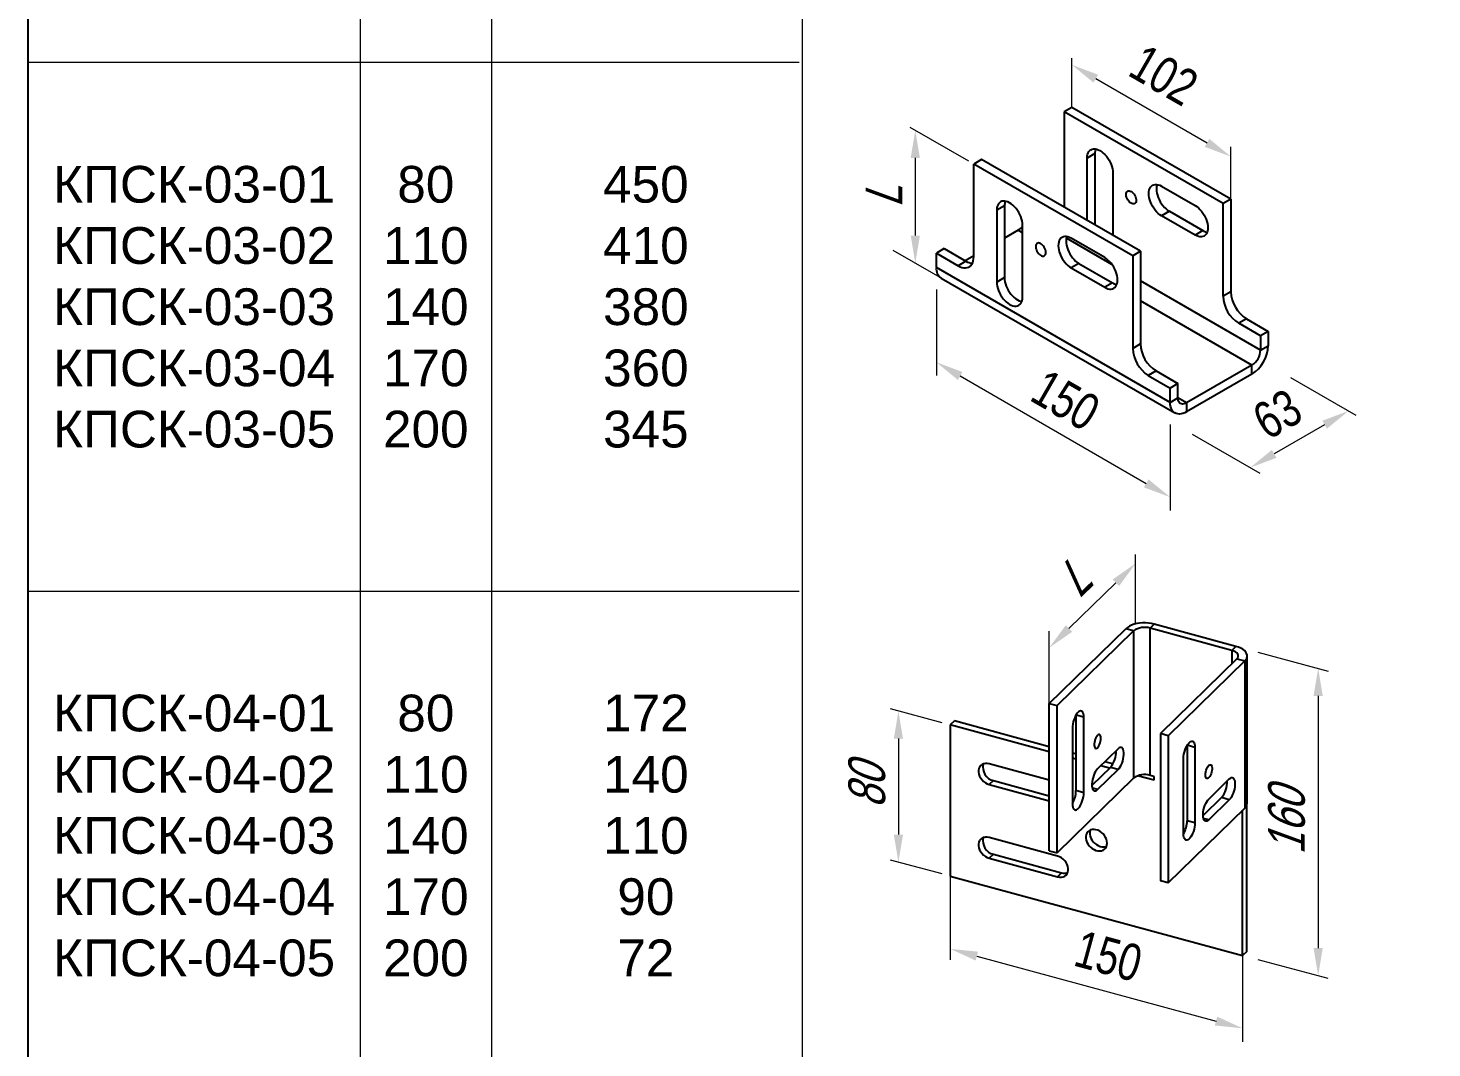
# Model space of a CAD drawing. Extents: x -37 to 4620, y -49 to 348.
# Drawn here: x 2540 to 2635.6, y 131.7 to 201.2 of the extents above; entities that cross this region are included whole.
import ezdxf

# ---------------------------------------------------------------- set-up
doc = ezdxf.new("R2010")
doc.units = 0
doc.header["$LTSCALE"] = 5
for name, color, linetype, lineweight in [('Dimentions', 5, 'CONTINUOUS', 15), ('Кронштейны', 7, 'CONTINUOUS', 15), ('Рамки', 1, 'CONTINUOUS', 15), ('Текстовый', 7, 'CONTINUOUS', 9)]:
    doc.layers.add(name, color=color, linetype=linetype, lineweight=lineweight)
doc.layers.add('Скрытые', color=14, linetype='CONTINUOUS', plot=False)
doc.styles.add('Каталожный', font='arial.ttf', dxfattribs={"height": 2.5})
doc.styles.add('наклон 30', font='russ.shx', dxfattribs={"width": 0.8, "oblique": 30, "height": 2.5})

msp = doc.modelspace()

# ---------------------------------------------------------------- linework, layer by layer
at = {"layer": 'Dimentions', "ltscale": 50}
for p, q in [((2611.05, 195.779), (2611.05, 199.126)), ((2612.674, 197.738), (2620.245, 193.368)), ((2604.024, 192.12), (2600.044, 194.418)), ((2600.388, 192.344), (2600.388, 187.052)), ((2602.868, 183.745), (2598.888, 186.043)), ((2601.822, 183.383), (2601.822, 177.516)), ((2603.446, 177.494), (2616.108, 170.184)), ((2625.915, 177.399), (2630.362, 174.831)), ((2617.732, 174.199), (2617.732, 168.346)), ((2628.25, 174.176), (2624.816, 172.193)), ((2619.232, 173.542), (2623.834, 170.885)), ((2615.381, 160.611), (2615.381, 165.332)), ((2614.044, 163.419), (2610.847, 160.299)), ((2609.505, 154.006), (2609.505, 160.122)), ((2623.712, 158.683), (2628.495, 157.401)), ((2602.227, 153.879), (2598.699, 154.824)), ((2627.808, 155.711), (2627.808, 138.539)), ((2599.239, 152.804), (2599.239, 146.268)), ((2602.227, 143.593), (2598.699, 144.538)), ((2602.768, 144.197), (2602.768, 137.745)), ((2622.667, 138.789), (2622.667, 132.153)), ((2604.577, 137.995), (2620.858, 133.57)), ((2623.712, 137.761), (2628.471, 136.486))]:
    msp.add_line(p, q, dxfattribs=at)
for points in [[(2612.83, 198.009), (2612.518, 197.468), (2611.05, 198.676)], [(2600.075, 192.344), (2600.7, 192.344), (2600.388, 194.219)], [(2620.401, 193.638), (2620.089, 193.097), (2621.869, 192.43)], [(2600.075, 187.052), (2600.7, 187.052), (2600.388, 185.177)], [(2603.602, 177.764), (2603.29, 177.223), (2601.822, 178.431)], [(2628.094, 174.446), (2628.407, 173.905), (2629.874, 175.113)], [(2616.265, 170.454), (2615.952, 169.913), (2617.732, 169.246)], [(2613.825, 163.643), (2614.262, 163.195), (2615.385, 164.729)], [(2610.629, 160.522), (2611.065, 160.075), (2609.505, 158.989)], [(2627.495, 155.711), (2628.12, 155.711), (2627.808, 157.586)], [(2598.927, 152.804), (2599.552, 152.804), (2599.239, 154.679)], [(2598.927, 146.268), (2599.552, 146.268), (2599.239, 144.393)], [(2604.659, 138.297), (2604.495, 137.694), (2602.768, 138.487)], [(2627.495, 138.539), (2628.12, 138.539), (2627.808, 136.664)], [(2620.94, 133.872), (2620.776, 133.269), (2622.667, 133.079)]]:
    msp.add_solid(points, dxfattribs=at)
at = {"layer": 'Кронштейны', "color": 7, "linetype": 'Continuous', "lineweight": 25}
for p, q in [((2611.05, 195.779), (2610.52, 195.473)), ((2610.52, 195.473), (2610.52, 189.165)), ((2621.339, 189.227), (2610.52, 195.473)), ((2621.869, 189.533), (2611.05, 195.779)), ((2604.898, 192.227), (2604.368, 191.921)), ((2615.717, 185.982), (2604.898, 192.227)), ((2612.615, 192.64), (2612.084, 192.334)), ((2612.084, 188.079), (2612.084, 192.334)), ((2612.615, 192.64), (2612.615, 187.773)), ((2604.368, 185.613), (2604.368, 191.921)), ((2615.187, 185.676), (2604.368, 191.921)), ((2613.834, 191.324), (2613.834, 187.069)), ((2617.149, 190.421), (2619.429, 189.104)), ((2621.869, 189.533), (2621.339, 189.227)), ((2621.339, 182.919), (2621.339, 189.227)), ((2621.869, 189.533), (2621.869, 183.225)), ((2606.463, 189.089), (2605.932, 188.783)), ((2605.932, 188.783), (2605.932, 183.884)), ((2606.463, 189.089), (2606.463, 184.19)), ((2617.679, 188.706), (2617.149, 188.4)), ((2619.429, 187.083), (2617.149, 188.4)), ((2617.679, 188.706), (2619.96, 187.39)), ((2607.387, 187.417), (2606.463, 186.884)), ((2607.683, 187.246), (2607.387, 187.417)), ((2607.683, 182.873), (2607.683, 187.773)), ((2619.96, 187.39), (2619.429, 187.083)), ((2613.776, 185.085), (2610.673, 186.877)), ((2613.278, 185.553), (2610.997, 186.87)), ((2602.353, 186.164), (2601.822, 185.858)), ((2601.822, 184.883), (2601.822, 185.858)), ((2601.822, 185.858), (2603.307, 185.001)), ((2602.353, 186.164), (2603.838, 185.307)), ((2604.368, 185.674), (2603.785, 185.338)), ((2615.717, 185.982), (2615.187, 185.676)), ((2615.187, 185.676), (2615.187, 179.368)), ((2615.717, 185.982), (2615.717, 179.674)), ((2617.732, 175.699), (2601.822, 184.883)), ((2603.838, 185.307), (2603.307, 185.001)), ((2611.527, 185.155), (2610.997, 184.849)), ((2610.997, 184.849), (2613.278, 183.532)), ((2611.527, 185.155), (2613.808, 183.838)), ((2602.15, 184.159), (2618.06, 174.975)), ((2606.463, 184.19), (2605.932, 183.884)), ((2613.808, 183.838), (2613.278, 183.532)), ((2623.884, 179.25), (2615.717, 183.965)), ((2623.297, 178.232), (2615.717, 182.608)), ((2621.869, 183.225), (2621.339, 182.919)), ((2622.93, 181.388), (2622.399, 181.082)), ((2623.884, 180.225), (2622.399, 181.082)), ((2622.93, 181.388), (2624.414, 180.531)), ((2615.717, 179.674), (2615.187, 179.368)), ((2624.414, 180.531), (2623.884, 180.225)), ((2623.884, 180.225), (2623.884, 179.25)), ((2624.414, 180.531), (2624.414, 179.556)), ((2623.884, 179.25), (2624.414, 179.556)), ((2616.778, 177.837), (2616.247, 177.531)), ((2616.778, 177.837), (2618.263, 176.98)), ((2623.297, 178.232), (2618.85, 175.665)), ((2623.297, 177.62), (2623.297, 178.232)), ((2616.247, 177.531), (2617.732, 176.674)), ((2618.263, 176.98), (2617.732, 176.674)), ((2618.263, 176.005), (2618.263, 176.98)), ((2623.297, 177.62), (2618.85, 175.053)), ((2617.732, 175.699), (2617.732, 176.674)), ((2617.732, 175.699), (2618.263, 176.005)), ((2618.85, 175.665), (2618.263, 176.005)), ((2618.85, 175.665), (2618.85, 175.053)), ((2616.371, 160.323), (2616.651, 160.596)), ((2622.212, 159.085), (2616.651, 160.596)), ((2609.505, 155.201), (2614.718, 160.288)), ((2610.036, 155.057), (2615.248, 160.144)), ((2615.248, 160.144), (2614.718, 160.288)), ((2615.248, 160.144), (2615.248, 150.115)), ((2616.371, 150.294), (2616.371, 160.323)), ((2621.932, 158.812), (2616.371, 160.323)), ((2621.932, 158.812), (2622.212, 159.085)), ((2621.932, 158.812), (2621.932, 157.894)), ((2622.279, 158.233), (2617.067, 153.146)), ((2622.81, 158.089), (2617.597, 153.001)), ((2622.279, 158.233), (2622.81, 158.089)), ((2622.81, 158.089), (2622.81, 148.06)), ((2622.975, 148.404), (2622.975, 158.433)), ((2609.505, 155.201), (2610.036, 155.057)), ((2609.505, 145.172), (2609.505, 155.201)), ((2610.036, 145.028), (2610.036, 155.057)), ((2603.048, 154.007), (2602.768, 153.734)), ((2609.505, 152.252), (2603.048, 154.007)), ((2611.325, 154.398), (2611.325, 149.263)), ((2611.856, 154.262), (2611.329, 154.405)), ((2611.856, 149.119), (2611.856, 154.262)), ((2602.768, 153.734), (2602.768, 143.448)), ((2609.505, 151.903), (2602.768, 153.734)), ((2611.086, 153.51), (2611.086, 148.367)), ((2617.597, 153.001), (2617.067, 153.146)), ((2617.067, 153.146), (2617.067, 143.117)), ((2617.597, 153.001), (2617.597, 142.973)), ((2614.198, 152.112), (2612.798, 150.745)), ((2618.887, 152.343), (2618.887, 147.208)), ((2619.418, 152.206), (2618.891, 152.35)), ((2619.418, 152.206), (2619.418, 147.063)), ((2609.505, 149.974), (2605.421, 151.084)), ((2611.325, 151.758), (2611.086, 151.823)), ((2611.325, 151.408), (2611.086, 151.473)), ((2613.835, 151.076), (2613.288, 151.224)), ((2618.648, 146.312), (2618.648, 151.455)), ((2615.248, 150.115), (2610.036, 145.028)), ((2613.667, 150.842), (2612.414, 149.618)), ((2612.798, 149.331), (2614.198, 150.698)), ((2613.611, 150.787), (2613.008, 150.951)), ((2614.198, 150.698), (2613.667, 150.842)), ((2616.636, 149.965), (2615.516, 150.269)), ((2616.636, 150.222), (2616.371, 150.294)), ((2616.636, 149.965), (2616.636, 150.222)), ((2620.36, 148.69), (2621.76, 150.057)), ((2605.701, 149.943), (2605.421, 149.67)), ((2605.421, 149.67), (2609.505, 148.56)), ((2605.701, 149.943), (2609.505, 148.909)), ((2611.856, 149.119), (2611.325, 149.263)), ((2612.798, 149.331), (2612.44, 149.428)), ((2621.229, 148.787), (2619.976, 147.563)), ((2621.76, 148.642), (2620.36, 147.276)), ((2621.76, 148.642), (2621.229, 148.787)), ((2622.947, 138.313), (2622.947, 148.259)), ((2617.597, 142.973), (2622.81, 148.06)), ((2619.418, 147.063), (2618.887, 147.208)), ((2620.36, 147.276), (2620.002, 147.373)), ((2622.667, 138.04), (2622.667, 147.921)), ((2610.064, 144.808), (2605.421, 146.07)), ((2605.701, 144.929), (2605.421, 144.656)), ((2605.421, 144.656), (2610.064, 143.394)), ((2605.701, 144.929), (2610.344, 143.667)), ((2609.505, 145.172), (2610.036, 145.028)), ((2602.768, 143.448), (2622.667, 138.04)), ((2610.344, 143.667), (2610.064, 143.394)), ((2617.597, 142.973), (2617.067, 143.117)), ((2622.947, 138.313), (2622.667, 138.04))]:
    msp.add_line(p, q, dxfattribs=at)
at = {"layer": 'Кронштейны', "ltscale": 50}
msp.add_line((2621.869, 188.008), (2621.869, 193.094), dxfattribs=at)
at = {"layer": 'Кронштейны', "color": 7, "linetype": 'Continuous', "lineweight": 25, "flags": 128}
for points in [[(2612.084, 192.334), (2612.092, 192.462), (2612.114, 192.578), (2612.151, 192.682), (2612.202, 192.772), (2612.265, 192.845), (2612.341, 192.901), (2612.427, 192.938), (2612.522, 192.957), (2612.624, 192.956), (2612.733, 192.936), (2612.845, 192.897), (2612.959, 192.839), (2613.074, 192.765), (2613.186, 192.674), (2613.294, 192.569), (2613.397, 192.452), (2613.492, 192.323), (2613.578, 192.186), (2613.654, 192.043), (2613.717, 191.897), (2613.768, 191.749), (2613.805, 191.603), (2613.827, 191.46), (2613.834, 191.324)], [(2617.149, 188.4), (2617.035, 188.475), (2616.922, 188.565), (2616.814, 188.67), (2616.711, 188.788), (2616.616, 188.916), (2616.53, 189.053), (2616.455, 189.196), (2616.391, 189.343), (2616.341, 189.49), (2616.304, 189.637), (2616.281, 189.779), (2616.274, 189.916), (2616.281, 190.043), (2616.304, 190.16), (2616.341, 190.264), (2616.391, 190.353), (2616.455, 190.426), (2616.53, 190.482), (2616.616, 190.52), (2616.711, 190.538), (2616.814, 190.537), (2616.922, 190.517), (2617.035, 190.478), (2617.149, 190.421)], [(2616.855, 190.532), (2616.834, 190.466), (2616.812, 190.349), (2616.804, 190.222), (2616.812, 190.086), (2616.834, 189.943), (2616.871, 189.797), (2616.921, 189.649), (2616.985, 189.502), (2617.061, 189.359), (2617.147, 189.222), (2617.242, 189.094), (2617.344, 188.976), (2617.453, 188.871), (2617.565, 188.781), (2617.679, 188.706)], [(2607.683, 187.773), (2607.675, 187.909), (2607.653, 188.051), (2607.616, 188.198), (2607.565, 188.345), (2607.502, 188.492), (2607.426, 188.635), (2607.34, 188.772), (2607.245, 188.9), (2607.142, 189.018), (2607.034, 189.123), (2606.922, 189.214), (2606.808, 189.288), (2606.693, 189.345), (2606.581, 189.384), (2606.473, 189.405), (2606.37, 189.405), (2606.275, 189.387), (2606.189, 189.349), (2606.113, 189.294), (2606.05, 189.22), (2605.999, 189.131), (2605.962, 189.027), (2605.94, 188.91), (2605.932, 188.783)], [(2615.081, 190.053), (2615.15, 190.005), (2615.217, 189.943), (2615.278, 189.868), (2615.331, 189.785), (2615.373, 189.697), (2615.404, 189.607), (2615.421, 189.519), (2615.425, 189.436), (2615.414, 189.363), (2615.39, 189.301), (2615.353, 189.254), (2615.305, 189.224), (2615.248, 189.211), (2615.184, 189.216), (2615.116, 189.239), (2615.046, 189.279), (2614.977, 189.335), (2614.913, 189.404), (2614.856, 189.483), (2614.808, 189.569), (2614.771, 189.659), (2614.747, 189.748), (2614.736, 189.834), (2614.74, 189.912), (2614.757, 189.98), (2614.788, 190.035), (2614.831, 190.074), (2614.884, 190.096), (2614.945, 190.099), (2615.011, 190.085), (2615.081, 190.053)], [(2610.52, 189.165), (2610.512, 189.022), (2610.508, 188.989)], [(2619.429, 189.104), (2619.544, 189.03), (2619.656, 188.939), (2619.764, 188.834), (2619.867, 188.716), (2619.962, 188.588), (2620.048, 188.451), (2620.124, 188.308), (2620.187, 188.162), (2620.238, 188.014), (2620.275, 187.868), (2620.297, 187.725), (2620.304, 187.589), (2620.297, 187.461), (2620.275, 187.344), (2620.238, 187.241), (2620.187, 187.151), (2620.124, 187.078), (2620.048, 187.022), (2619.962, 186.985), (2619.867, 186.966), (2619.764, 186.967), (2619.656, 186.987), (2619.544, 187.026), (2619.429, 187.083)], [(2609.274, 185.905), (2609.266, 185.989), (2609.246, 186.078), (2609.212, 186.168), (2609.166, 186.255), (2609.111, 186.336), (2609.049, 186.408), (2608.981, 186.467), (2608.911, 186.511), (2608.842, 186.539), (2608.777, 186.549), (2608.718, 186.54), (2608.667, 186.514), (2608.627, 186.471), (2608.6, 186.413), (2608.586, 186.342), (2608.586, 186.262), (2608.6, 186.175), (2608.627, 186.085), (2608.667, 185.996), (2608.718, 185.911), (2608.777, 185.834), (2608.842, 185.768), (2608.911, 185.716), (2608.981, 185.68), (2609.049, 185.661), (2609.111, 185.661), (2609.166, 185.678), (2609.212, 185.713), (2609.246, 185.764), (2609.266, 185.829), (2609.274, 185.905)], [(2610.997, 186.87), (2610.883, 186.927), (2610.771, 186.966), (2610.662, 186.986), (2610.56, 186.987), (2610.464, 186.968), (2610.378, 186.931), (2610.303, 186.875), (2610.239, 186.802), (2610.189, 186.712), (2610.152, 186.609), (2610.13, 186.492), (2610.122, 186.364), (2610.13, 186.228), (2610.152, 186.085), (2610.189, 185.939), (2610.239, 185.791), (2610.303, 185.645), (2610.378, 185.502), (2610.464, 185.365), (2610.56, 185.237), (2610.662, 185.119), (2610.771, 185.014), (2610.883, 184.923), (2610.997, 184.849)], [(2610.703, 186.98), (2610.682, 186.915), (2610.66, 186.798), (2610.652, 186.67), (2610.66, 186.534), (2610.682, 186.392), (2610.719, 186.245), (2610.77, 186.097), (2610.833, 185.951), (2610.909, 185.808), (2610.995, 185.671), (2611.09, 185.543), (2611.193, 185.425), (2611.301, 185.32), (2611.413, 185.229), (2611.527, 185.155)], [(2603.307, 185.001), (2603.435, 184.936), (2603.561, 184.89), (2603.683, 184.863), (2603.8, 184.857), (2603.91, 184.87), (2604.011, 184.903), (2604.101, 184.955), (2604.18, 185.026), (2604.246, 185.114), (2604.299, 185.219), (2604.337, 185.338), (2604.36, 185.47), (2604.368, 185.613)], [(2613.278, 183.532), (2613.392, 183.475), (2613.504, 183.436), (2613.612, 183.416), (2613.715, 183.415), (2613.81, 183.433), (2613.896, 183.471), (2613.972, 183.527), (2614.035, 183.6), (2614.086, 183.689), (2614.123, 183.793), (2614.145, 183.91), (2614.153, 184.037), (2614.145, 184.174), (2614.123, 184.316), (2614.086, 184.463), (2614.035, 184.61), (2613.972, 184.757), (2613.896, 184.9), (2613.81, 185.037), (2613.715, 185.165), (2613.612, 185.283), (2613.504, 185.388), (2613.392, 185.478), (2613.278, 185.553)], [(2605.932, 183.884), (2605.94, 183.747), (2605.962, 183.605), (2605.999, 183.458), (2606.05, 183.311), (2606.113, 183.164), (2606.189, 183.021), (2606.275, 182.884), (2606.37, 182.756), (2606.473, 182.638), (2606.581, 182.533), (2606.693, 182.443), (2606.808, 182.368), (2606.922, 182.311), (2607.034, 182.272), (2607.142, 182.252), (2607.245, 182.251), (2607.34, 182.269), (2607.426, 182.307), (2607.502, 182.363), (2607.565, 182.436), (2607.616, 182.525), (2607.653, 182.629), (2607.675, 182.746), (2607.683, 182.873)], [(2606.463, 184.19), (2606.47, 184.054), (2606.493, 183.911), (2606.529, 183.765), (2606.58, 183.617), (2606.644, 183.47), (2606.719, 183.327), (2606.805, 183.19), (2606.9, 183.062), (2607.003, 182.944), (2607.111, 182.839), (2607.224, 182.749), (2607.338, 182.674), (2607.452, 182.617), (2607.564, 182.578), (2607.632, 182.563)], [(2618.85, 175.665), (2618.758, 175.621), (2618.669, 175.594), (2618.583, 175.585), (2618.505, 175.596), (2618.435, 175.624), (2618.375, 175.671), (2618.327, 175.734), (2618.291, 175.812), (2618.27, 175.903), (2618.263, 176.005)], [(2618.85, 175.053), (2618.725, 174.989), (2618.601, 174.942), (2618.481, 174.912), (2618.365, 174.901), (2618.255, 174.908), (2618.153, 174.932), (2618.06, 174.975), (2617.976, 175.035), (2617.904, 175.111), (2617.843, 175.202), (2617.795, 175.308), (2617.76, 175.428), (2617.739, 175.558), (2617.732, 175.699)], [(2616.651, 160.596), (2616.464, 160.639), (2616.267, 160.667), (2616.065, 160.68), (2615.861, 160.679), (2615.659, 160.662), (2615.464, 160.631), (2615.28, 160.586), (2615.109, 160.528), (2614.957, 160.458), (2614.825, 160.378), (2614.718, 160.288)], [(2622.279, 158.233), (2622.341, 158.311), (2622.372, 158.393), (2622.371, 158.477), (2622.338, 158.559), (2622.275, 158.637), (2622.184, 158.706), (2622.068, 158.765), (2621.932, 158.812)], [(2622.81, 158.089), (2622.892, 158.185), (2622.947, 158.287), (2622.973, 158.391), (2622.97, 158.496), (2622.938, 158.6), (2622.878, 158.7), (2622.79, 158.795), (2622.678, 158.883), (2622.542, 158.962), (2622.386, 159.029), (2622.212, 159.085)], [(2611.856, 154.262), (2611.849, 154.385), (2611.83, 154.492), (2611.798, 154.578), (2611.755, 154.64), (2611.703, 154.677), (2611.642, 154.686), (2611.576, 154.669), (2611.506, 154.625), (2611.435, 154.555), (2611.365, 154.463), (2611.299, 154.351), (2611.239, 154.224), (2611.186, 154.084), (2611.143, 153.939), (2611.112, 153.791), (2611.092, 153.646), (2611.086, 153.51)], [(2613.026, 152.832), (2613.019, 152.922), (2613.001, 152.996), (2612.972, 153.048), (2612.934, 153.078), (2612.888, 153.081), (2612.838, 153.06), (2612.785, 153.014), (2612.733, 152.946), (2612.684, 152.861), (2612.642, 152.761), (2612.608, 152.654), (2612.584, 152.544), (2612.572, 152.438), (2612.572, 152.341), (2612.584, 152.258), (2612.608, 152.195), (2612.642, 152.153), (2612.684, 152.137), (2612.733, 152.146), (2612.785, 152.18), (2612.838, 152.237), (2612.888, 152.314), (2612.934, 152.407), (2612.972, 152.511), (2613.001, 152.621), (2613.019, 152.729), (2613.026, 152.832)], [(2614.198, 150.698), (2614.269, 150.779), (2614.337, 150.881), (2614.401, 151.001), (2614.458, 151.135), (2614.505, 151.278), (2614.543, 151.426), (2614.568, 151.573), (2614.581, 151.714), (2614.581, 151.844), (2614.568, 151.96), (2614.543, 152.056), (2614.505, 152.131), (2614.458, 152.181), (2614.401, 152.204), (2614.337, 152.2), (2614.269, 152.169), (2614.198, 152.112)], [(2618.648, 151.455), (2618.654, 151.591), (2618.674, 151.736), (2618.705, 151.883), (2618.748, 152.029), (2618.8, 152.169), (2618.861, 152.296), (2618.927, 152.408), (2618.997, 152.5), (2619.068, 152.569), (2619.138, 152.614), (2619.204, 152.631), (2619.265, 152.621), (2619.317, 152.585), (2619.36, 152.522), (2619.392, 152.437), (2619.411, 152.33), (2619.418, 152.206)], [(2605.421, 151.084), (2605.287, 151.109), (2605.157, 151.108), (2605.037, 151.083), (2604.929, 151.033), (2604.839, 150.962), (2604.768, 150.87), (2604.719, 150.761), (2604.694, 150.64), (2604.694, 150.509), (2604.719, 150.374), (2604.768, 150.239), (2604.839, 150.109), (2604.929, 149.988), (2605.037, 149.88), (2605.157, 149.789), (2605.287, 149.718), (2605.421, 149.67)], [(2620.132, 150.333), (2620.138, 150.435), (2620.156, 150.544), (2620.186, 150.653), (2620.224, 150.757), (2620.27, 150.85), (2620.32, 150.928), (2620.373, 150.985), (2620.425, 151.019), (2620.474, 151.028), (2620.516, 151.011), (2620.55, 150.97), (2620.574, 150.906), (2620.586, 150.824), (2620.586, 150.727), (2620.574, 150.62), (2620.55, 150.511), (2620.516, 150.403), (2620.474, 150.304), (2620.425, 150.218), (2620.373, 150.15), (2620.32, 150.105), (2620.27, 150.083), (2620.224, 150.087), (2620.186, 150.116), (2620.156, 150.169), (2620.138, 150.242), (2620.132, 150.333)], [(2612.798, 150.745), (2612.727, 150.664), (2612.659, 150.562), (2612.595, 150.442), (2612.539, 150.308), (2612.491, 150.165), (2612.453, 150.017), (2612.428, 149.87), (2612.415, 149.729), (2612.415, 149.599), (2612.428, 149.483), (2612.453, 149.387), (2612.491, 149.312), (2612.539, 149.262), (2612.595, 149.239), (2612.659, 149.243), (2612.727, 149.274), (2612.798, 149.331)], [(2621.76, 150.057), (2621.831, 150.114), (2621.899, 150.145), (2621.963, 150.149), (2622.019, 150.125), (2622.067, 150.076), (2622.105, 150.001), (2622.13, 149.905), (2622.143, 149.789), (2622.143, 149.659), (2622.13, 149.518), (2622.105, 149.371), (2622.067, 149.223), (2622.019, 149.08), (2621.963, 148.946), (2621.899, 148.826), (2621.831, 148.724), (2621.76, 148.642)], [(2611.086, 148.367), (2611.092, 148.243), (2611.112, 148.137), (2611.143, 148.051), (2611.186, 147.989), (2611.239, 147.952), (2611.299, 147.942), (2611.365, 147.96), (2611.435, 148.004), (2611.506, 148.073), (2611.576, 148.165), (2611.642, 148.277), (2611.703, 148.405), (2611.755, 148.544), (2611.798, 148.69), (2611.83, 148.838), (2611.849, 148.982), (2611.856, 149.119)], [(2620.36, 147.276), (2620.289, 147.219), (2620.221, 147.188), (2620.157, 147.184), (2620.1, 147.207), (2620.053, 147.257), (2620.015, 147.332), (2619.989, 147.428), (2619.976, 147.544), (2619.976, 147.674), (2619.989, 147.815), (2620.015, 147.962), (2620.053, 148.109), (2620.1, 148.253), (2620.157, 148.387), (2620.221, 148.507), (2620.289, 148.609), (2620.36, 148.69)], [(2613.447, 145.689), (2613.435, 145.818), (2613.401, 145.95), (2613.344, 146.079), (2613.267, 146.203), (2613.172, 146.316), (2613.063, 146.416), (2612.943, 146.498), (2612.815, 146.561), (2612.685, 146.602), (2612.555, 146.62), (2612.431, 146.615), (2612.315, 146.586), (2612.213, 146.535), (2612.127, 146.463), (2612.06, 146.372), (2612.014, 146.266), (2611.991, 146.148), (2611.991, 146.021), (2612.014, 145.89), (2612.06, 145.759), (2612.127, 145.632), (2612.213, 145.513), (2612.315, 145.406), (2612.431, 145.315), (2612.555, 145.242), (2612.685, 145.189), (2612.815, 145.16), (2612.943, 145.153), (2613.063, 145.17), (2613.172, 145.21), (2613.267, 145.272), (2613.344, 145.354), (2613.401, 145.453), (2613.435, 145.566), (2613.447, 145.689)], [(2612.31, 146.584), (2612.294, 146.539), (2612.271, 146.421), (2612.271, 146.294), (2612.294, 146.163), (2612.34, 146.032), (2612.407, 145.905), (2612.493, 145.786), (2612.595, 145.679), (2612.711, 145.588), (2612.835, 145.515), (2612.965, 145.463), (2613.095, 145.433), (2613.223, 145.426), (2613.343, 145.444), (2613.405, 145.463)], [(2619.418, 147.063), (2619.411, 146.927), (2619.392, 146.783), (2619.36, 146.635), (2619.317, 146.489), (2619.265, 146.35), (2619.204, 146.222), (2619.138, 146.11), (2619.068, 146.018), (2618.997, 145.949), (2618.927, 145.905), (2618.861, 145.887), (2618.8, 145.897), (2618.748, 145.934), (2618.705, 145.996), (2618.674, 146.082), (2618.654, 146.188), (2618.648, 146.312)], [(2605.421, 146.07), (2605.287, 146.094), (2605.157, 146.094), (2605.037, 146.068), (2604.929, 146.019), (2604.839, 145.947), (2604.768, 145.855), (2604.719, 145.747), (2604.694, 145.625), (2604.694, 145.495), (2604.719, 145.36), (2604.768, 145.225), (2604.839, 145.095), (2604.929, 144.974), (2605.037, 144.866), (2605.157, 144.775), (2605.287, 144.704), (2605.421, 144.656)], [(2610.064, 143.394), (2610.198, 143.369), (2610.328, 143.37), (2610.448, 143.395), (2610.556, 143.445), (2610.646, 143.516), (2610.717, 143.608), (2610.766, 143.717), (2610.791, 143.838), (2610.791, 143.969), (2610.766, 144.104), (2610.717, 144.238), (2610.646, 144.369), (2610.556, 144.49), (2610.448, 144.598), (2610.328, 144.689), (2610.198, 144.759), (2610.064, 144.808)]]:
    msp.add_lwpolyline(points, dxfattribs=at)
at = {"layer": 'Кронштейны', "color": 7, "linetype": 'Continuous', "lineweight": 25}
for centre, radius, start, end in [((2613.487, 192.657), 0.872, 160.30699, 181.06473), ((2607.335, 189.105), 0.872, 160.30699, 181.06473), ((2606.814, 188.358), 1.102, 301.29114, 322.0016), ((2620.41, 188.137), 0.872, 238.93825, 259.68896), ((2602.595, 184.797), 0.777, 173.60377, 235.08405), ((2604.355, 186.145), 0.984, 238.30986, 265.29307), ((2614.258, 184.585), 0.872, 238.93825, 259.68896), ((2623.635, 183.02), 2.299, 182.52015, 237.47985), ((2624.165, 183.327), 2.299, 182.52009, 237.47991), ((2618.013, 179.775), 2.299, 182.52009, 237.47991), ((2617.483, 179.469), 2.299, 182.52009, 237.47991), ((2621.999, 179.66), 2.417, 302.45345, 357.54655), ((2622.617, 179.303), 1.268, 302.38686, 357.61314), ((2615.99, 159.1), 1.281, 72.69603, 125.39891), ((2612.38, 151.91), 1.673, 320.3214, 2.03213), ((2605.92, 150.851), 0.933, 166.11987, 256.44364), ((2615.99, 149.071), 1.281, 72.69603, 125.39891), ((2609.456, 149.29), 1.87, 330.67541, 359.15849), ((2619.942, 149.855), 1.673, 320.3214, 2.03213), ((2622.498, 148.422), 0.478, 310.79189, 357.84622), ((2617.017, 147.235), 1.87, 330.67541, 359.15849), ((2605.92, 145.836), 0.933, 166.11987, 256.44364), ((2610.533, 144.287), 0.648, 253.0513, 289.68951)]:
    msp.add_arc(centre, radius, start, end, dxfattribs=at)
at = {"layer": 'Рамки', "linetype": 'Continuous'}
for p, q in [((2540, 280.852), (2540, 23.788)), ((2562.605, 280.852), (2562.605, 23.788)), ((2571.537, 280.852), (2571.537, 23.788)), ((2592.68, 280.858), (2592.68, 23.788)), ((2540, 198.851), (2592.483, 198.851)), ((2540, 162.851), (2592.483, 162.851))]:
    msp.add_line(p, q, dxfattribs=at)
at = {"layer": 'Скрытые', "linetype": 'Continuous'}
msp.add_lwpolyline([(2540, 10), (2540, 287), (2705, 287), (2705, 10)], close=True, dxfattribs=at)

# ---------------------------------------------------------------- texts
at = {"layer": 'Текстовый', "color": 1, "linetype": 'Continuous', "char_height": 2.5, "attachment_point": 1, "style": 'Каталожный'}
for s, insert, width in [('\\pxqc;КПСК-03-01\\PКПСК-03-02\\PКПСК-03-03\\PКПСК-03-04\\PКПСК-03-05', (2540, 191.796, 0), 22.60455), ('\\pxqc;80\\P110\\P140\\P170\\P200', (2562.605, 191.796, 0), 8.93266), ('\\pxqc;450\\P410\\P380\\P360\\P345', (2577.583, 191.796, 0), 8.93266), ('\\pxqc;КПСК-04-01\\PКПСК-04-02\\PКПСК-04-03\\PКПСК-04-04\\PКПСК-04-05', (2540, 155.796, 0), 22.60455), ('\\pxqc;80\\P110\\P140\\P170\\P200', (2562.605, 155.796, 0), 8.93266), ('\\pxqc;172\\P140\\P110\\P90\\P72', (2577.583, 155.796, 0), 8.93266)]:
    msp.add_mtext(s, dxfattribs=dict(at, insert=insert, width=width))

# ---------------------------------------------------------------- next in the draw order: texts
at = {"layer": 'Dimentions', "ltscale": 50, "char_height": 2.5, "attachment_point": 5, "style": 'наклон 30', "bg_fill": 3, "box_fill_scale": 1.1, "bg_fill_color": 9, "bg_fill_true_color": 13158600, "bg_fill_transparency": 0}
for s, insert, rotation in [('\\A1;{\\Q0;102}', (2617.303, 197.969), 330.00269), ('\\A1;{\\Q20;L}', (2598.249, 189.698), 90), ('\\A1;{\\Q0;150}', (2610.621, 175.842), 330.00269), ('\\A1;{\\Q0;63}', (2625.036, 174.89), 29.99731), ('\\A1;{\\Q20;L}', (2611.179, 163.683), 44.30503), ('\\A1;{\\Q20;80}', (2597.101, 149.536), 90), ('\\A1;{\\Q20;160}', (2625.669, 147.125), 90), ('\\A1;{\\Q0;150}', (2613.534, 137.983), 344.79549)]:
    msp.add_mtext(s, dxfattribs=dict(at, insert=insert, rotation=rotation))

# ---------------------------------------------------------------- next in the draw order: linework, layer by layer
at = {"layer": 'Dimentions', "ltscale": 50}
msp.add_solid([(2624.66, 172.464), (2624.972, 171.922), (2623.192, 171.256)], dxfattribs=at)

doc.saveas('drawing.dxf')
